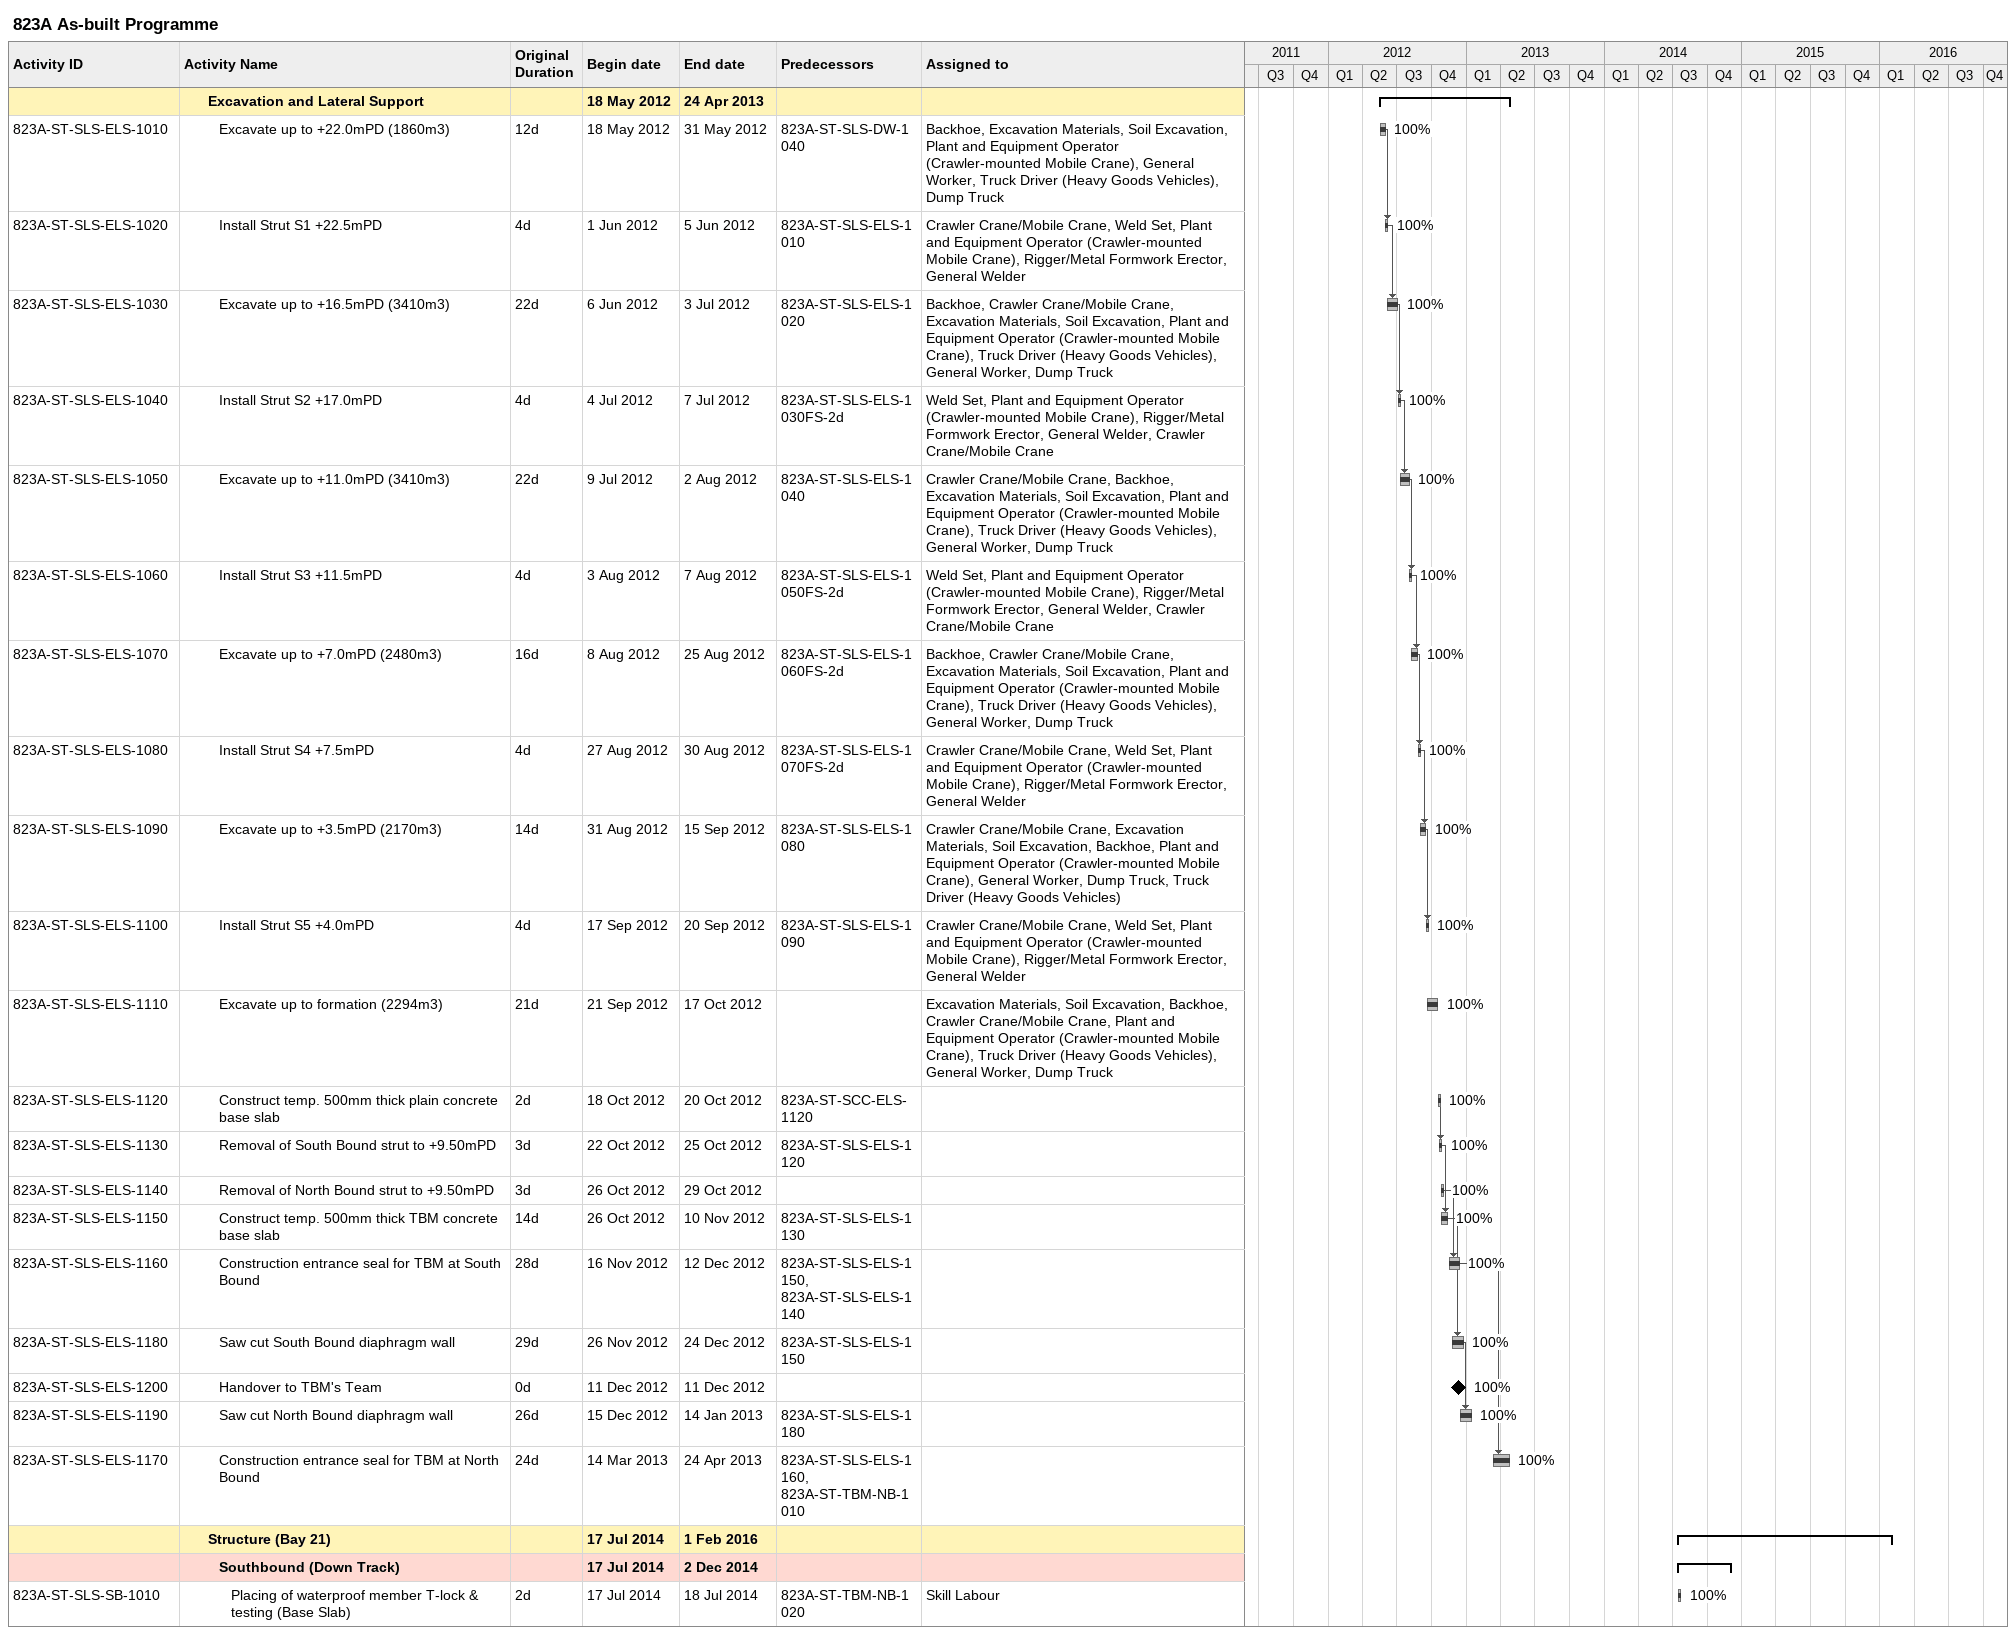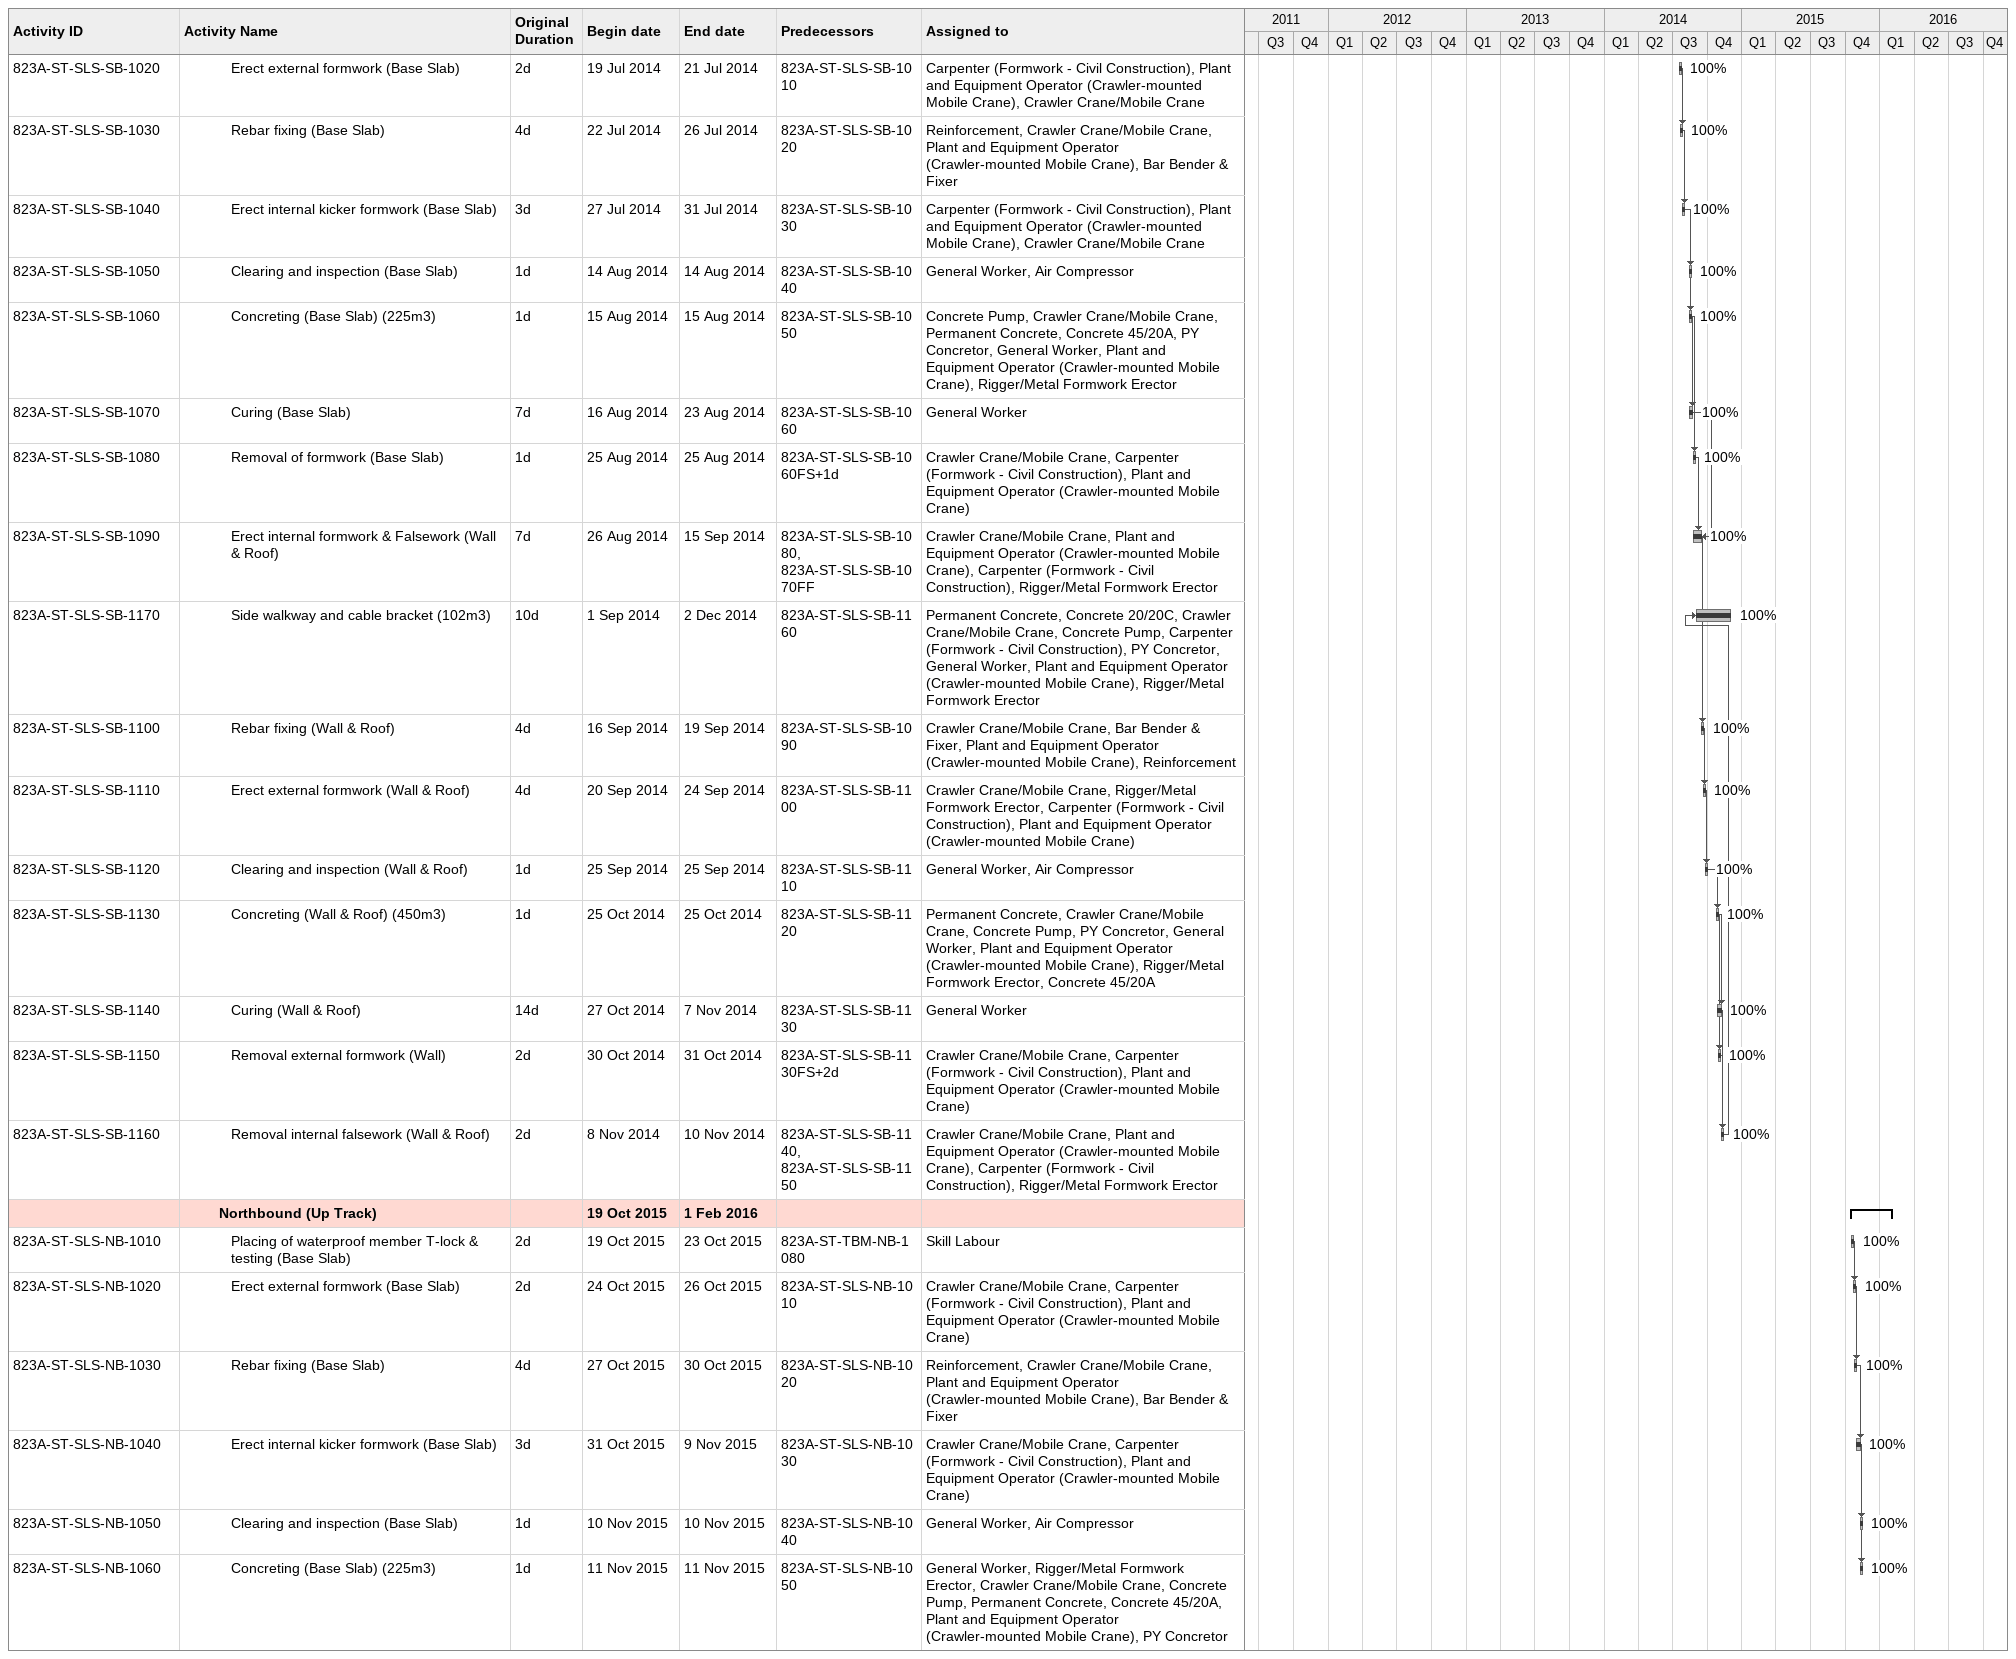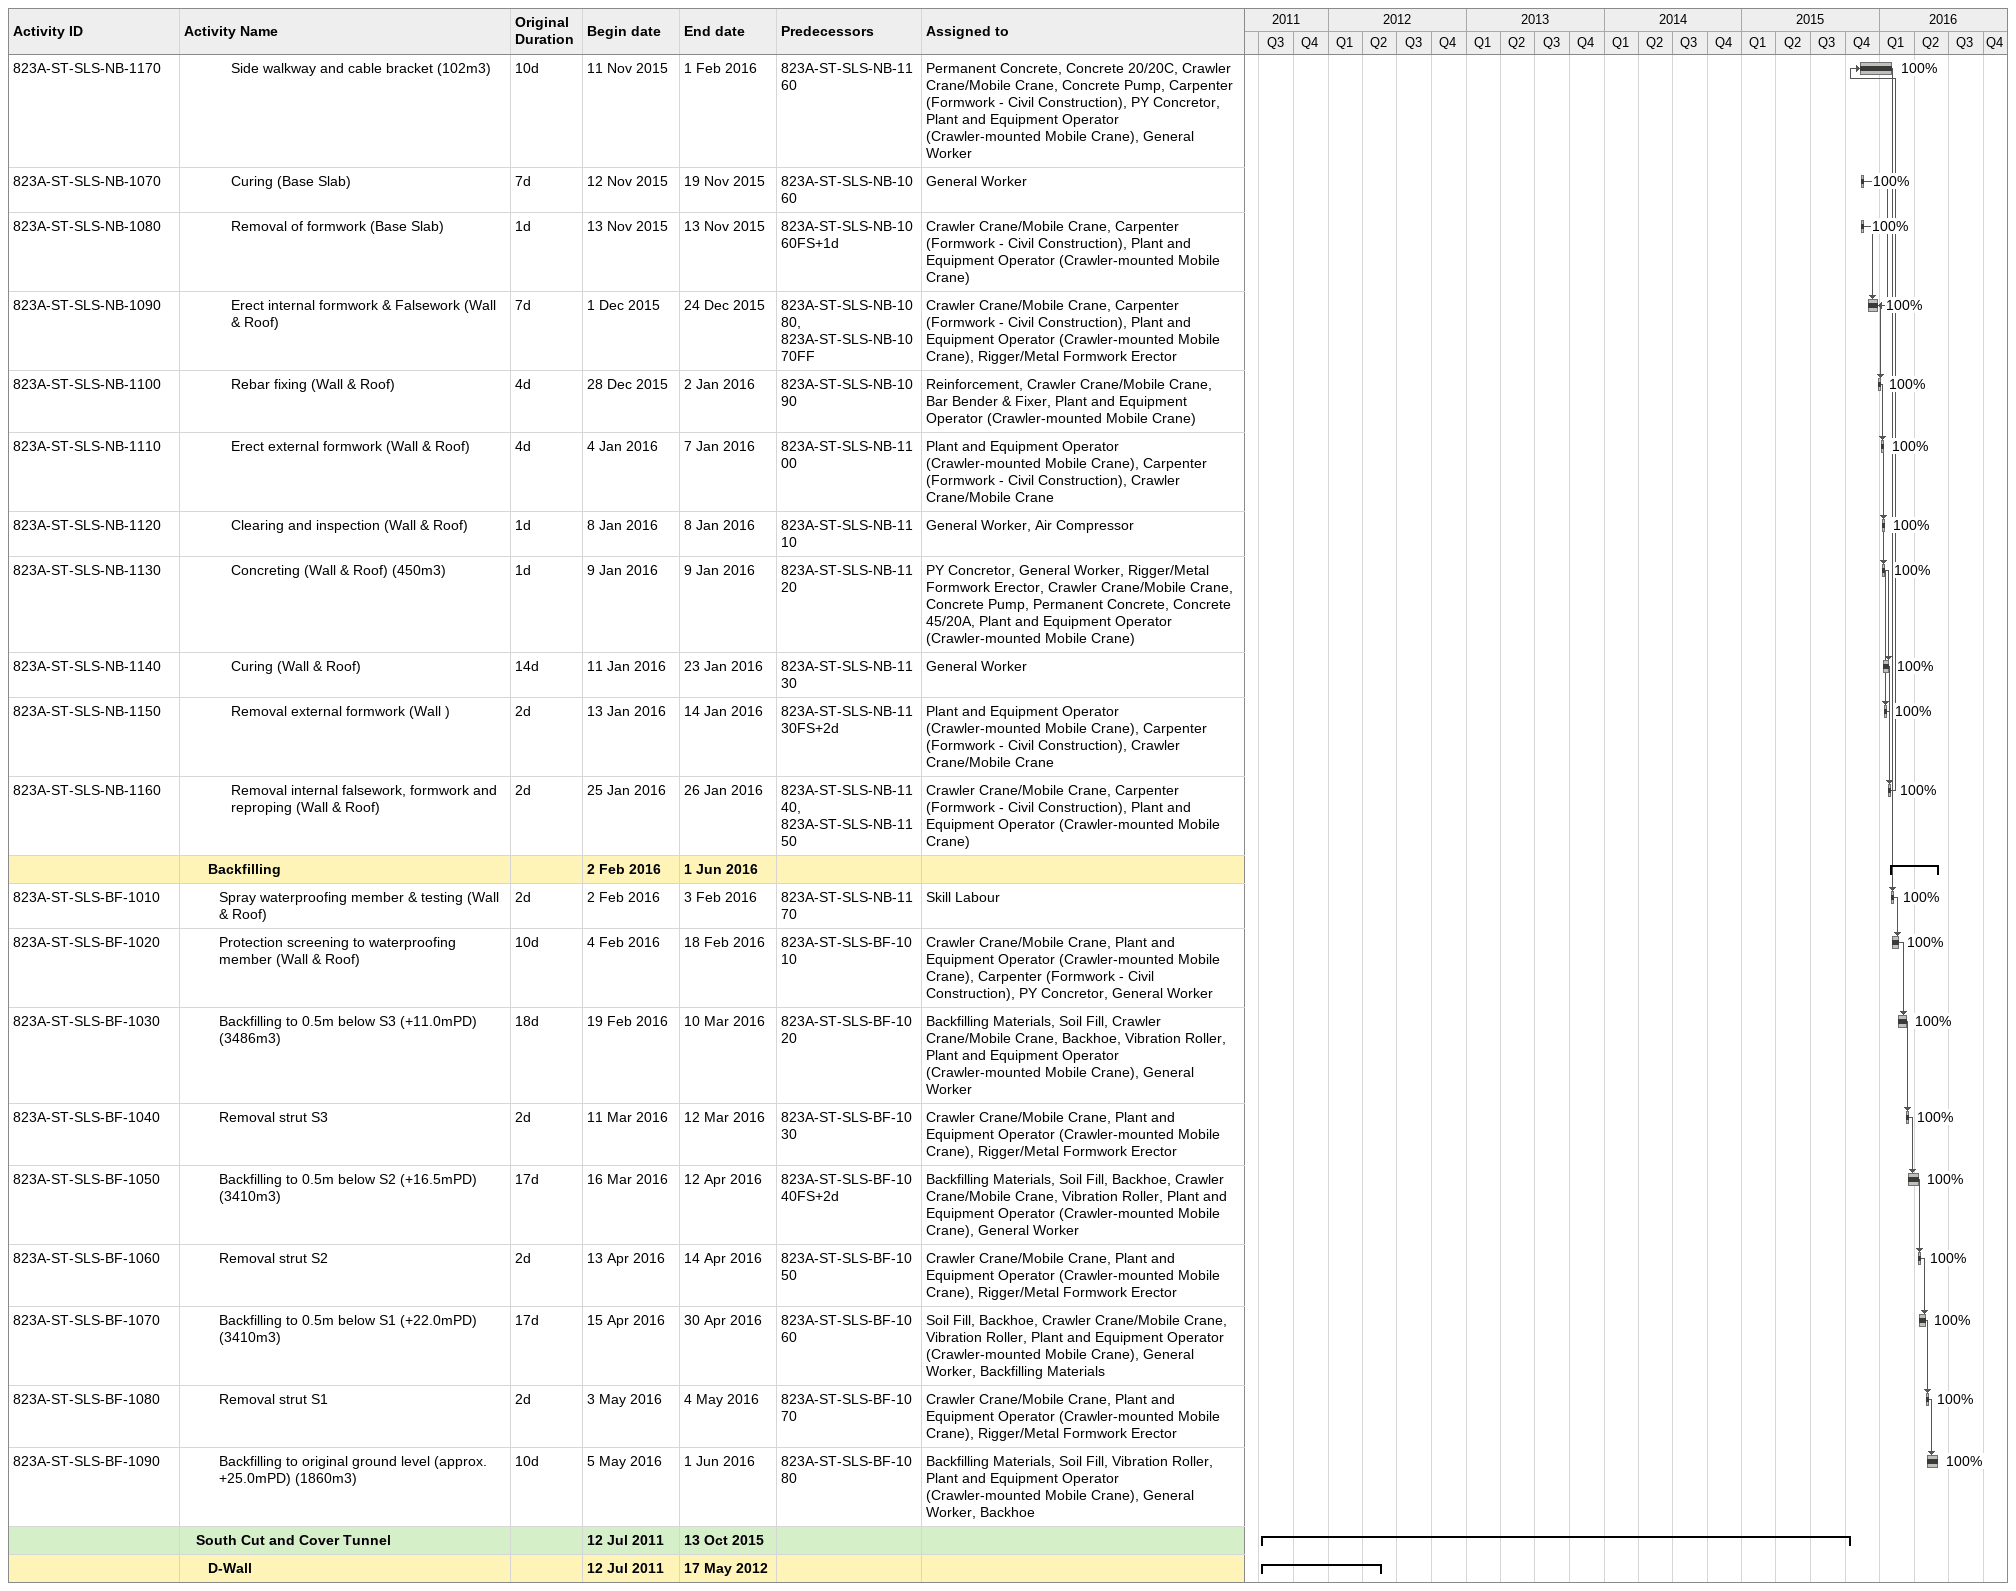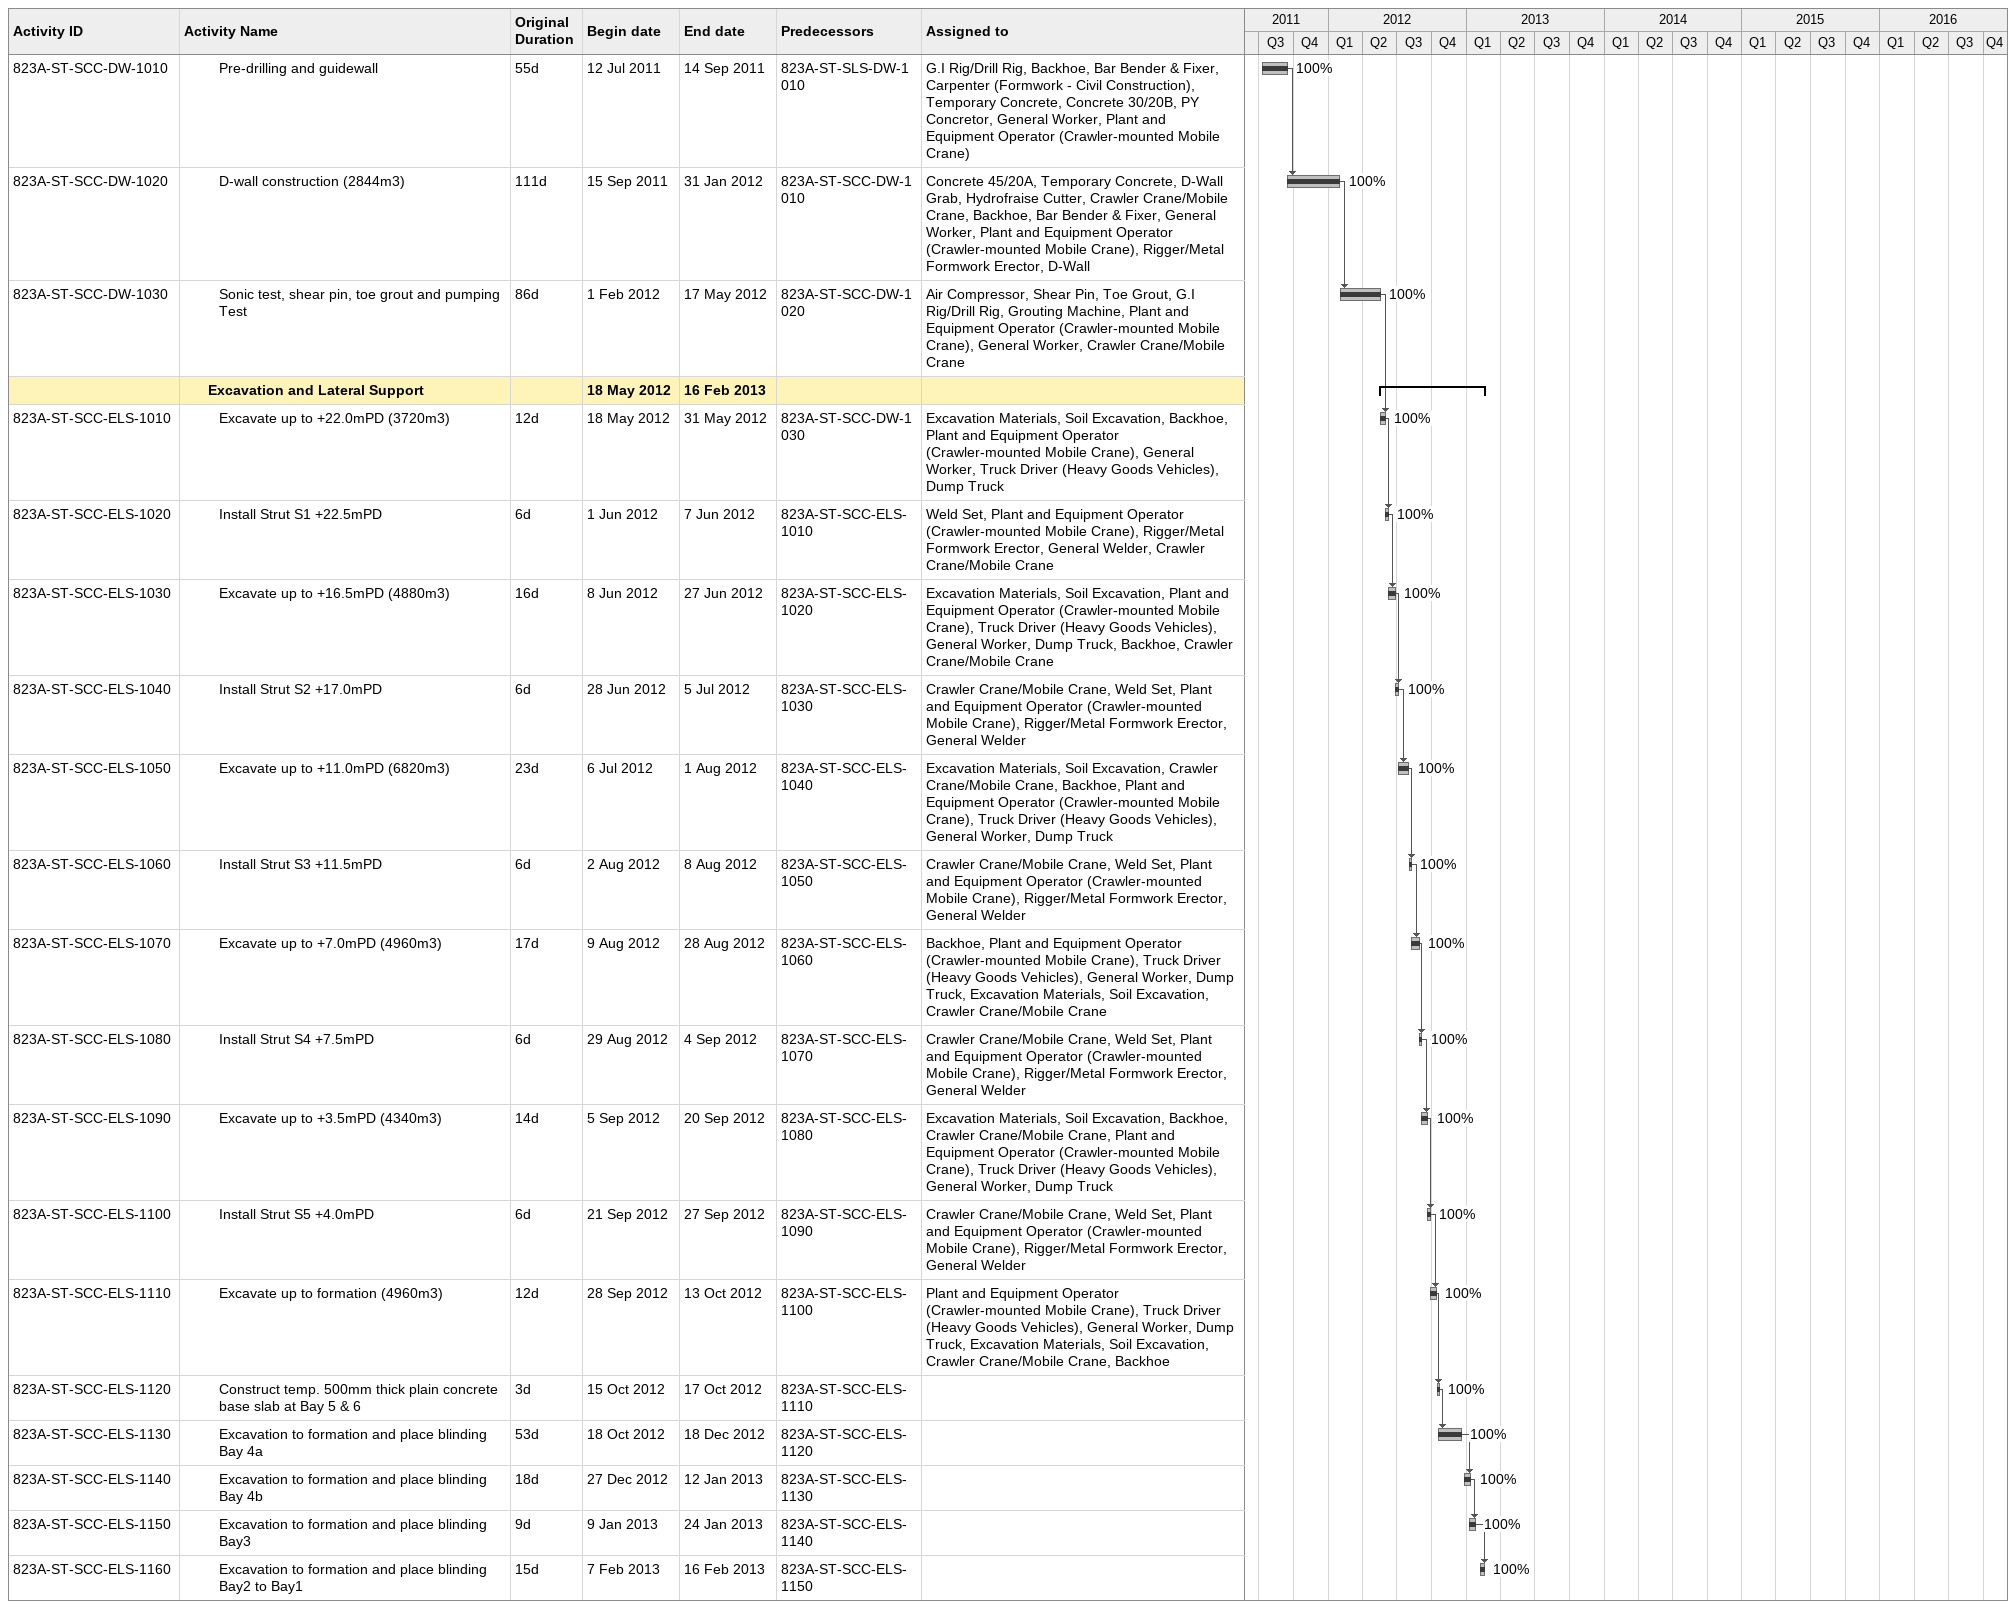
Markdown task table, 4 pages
823A As-built Programme

| ID | Level | Task | Original duration | Start | Finish | Predecessors | Resources | % complete |
|---|---|---|---|---|---|---|---|---|
|  | 3 | **Excavation and Lateral Support** |  | 2012-05-18 | 2013-04-24 |  |  |  |
| 823A-ST-SLS-ELS-1010 | 4 | Excavate up to +22.0mPD (1860m3) | 12d | 2012-05-18 | 2012-05-31 | 823A-ST-SLS-DW-1040 | Backhoe, Excavation Materials, Soil Excavation, Plant and Equipment Operator (Crawler-mounted Mobile Crane), General Worker, Truck Driver (Heavy Goods Vehicles), Dump Truck | 100 |
| 823A-ST-SLS-ELS-1020 | 4 | Install Strut S1 +22.5mPD | 4d | 2012-06-01 | 2012-06-05 | 823A-ST-SLS-ELS-1010 | Crawler Crane/Mobile Crane, Weld Set, Plant and Equipment Operator (Crawler-mounted Mobile Crane), Rigger/Metal Formwork Erector, General Welder | 100 |
| 823A-ST-SLS-ELS-1030 | 4 | Excavate up to +16.5mPD (3410m3) | 22d | 2012-06-06 | 2012-07-03 | 823A-ST-SLS-ELS-1020 | Backhoe, Crawler Crane/Mobile Crane, Excavation Materials, Soil Excavation, Plant and Equipment Operator (Crawler-mounted Mobile Crane), Truck Driver (Heavy Goods Vehicles), General Worker, Dump Truck | 100 |
| 823A-ST-SLS-ELS-1040 | 4 | Install Strut S2 +17.0mPD | 4d | 2012-07-04 | 2012-07-07 | 823A-ST-SLS-ELS-1030FS-2d | Weld Set, Plant and Equipment Operator (Crawler-mounted Mobile Crane), Rigger/Metal Formwork Erector, General Welder, Crawler Crane/Mobile Crane | 100 |
| 823A-ST-SLS-ELS-1050 | 4 | Excavate up to +11.0mPD (3410m3) | 22d | 2012-07-09 | 2012-08-02 | 823A-ST-SLS-ELS-1040 | Crawler Crane/Mobile Crane, Backhoe, Excavation Materials, Soil Excavation, Plant and Equipment Operator (Crawler-mounted Mobile Crane), Truck Driver (Heavy Goods Vehicles), General Worker, Dump Truck | 100 |
| 823A-ST-SLS-ELS-1060 | 4 | Install Strut S3 +11.5mPD | 4d | 2012-08-03 | 2012-08-07 | 823A-ST-SLS-ELS-1050FS-2d | Weld Set, Plant and Equipment Operator (Crawler-mounted Mobile Crane), Rigger/Metal Formwork Erector, General Welder, Crawler Crane/Mobile Crane | 100 |
| 823A-ST-SLS-ELS-1070 | 4 | Excavate up to +7.0mPD (2480m3) | 16d | 2012-08-08 | 2012-08-25 | 823A-ST-SLS-ELS-1060FS-2d | Backhoe, Crawler Crane/Mobile Crane, Excavation Materials, Soil Excavation, Plant and Equipment Operator (Crawler-mounted Mobile Crane), Truck Driver (Heavy Goods Vehicles), General Worker, Dump Truck | 100 |
| 823A-ST-SLS-ELS-1080 | 4 | Install Strut S4 +7.5mPD | 4d | 2012-08-27 | 2012-08-30 | 823A-ST-SLS-ELS-1070FS-2d | Crawler Crane/Mobile Crane, Weld Set, Plant and Equipment Operator (Crawler-mounted Mobile Crane), Rigger/Metal Formwork Erector, General Welder | 100 |
| 823A-ST-SLS-ELS-1090 | 4 | Excavate up to +3.5mPD (2170m3) | 14d | 2012-08-31 | 2012-09-15 | 823A-ST-SLS-ELS-1080 | Crawler Crane/Mobile Crane, Excavation Materials, Soil Excavation, Backhoe, Plant and Equipment Operator (Crawler-mounted Mobile Crane), General Worker, Dump Truck, Truck Driver (Heavy Goods Vehicles) | 100 |
| 823A-ST-SLS-ELS-1100 | 4 | Install Strut S5 +4.0mPD | 4d | 2012-09-17 | 2012-09-20 | 823A-ST-SLS-ELS-1090 | Crawler Crane/Mobile Crane, Weld Set, Plant and Equipment Operator (Crawler-mounted Mobile Crane), Rigger/Metal Formwork Erector, General Welder | 100 |
| 823A-ST-SLS-ELS-1110 | 4 | Excavate up to formation (2294m3) | 21d | 2012-09-21 | 2012-10-17 |  | Excavation Materials, Soil Excavation, Backhoe, Crawler Crane/Mobile Crane, Plant and Equipment Operator (Crawler-mounted Mobile Crane), Truck Driver (Heavy Goods Vehicles), General Worker, Dump Truck | 100 |
| 823A-ST-SLS-ELS-1120 | 4 | Construct temp. 500mm thick plain concrete base slab | 2d | 2012-10-18 | 2012-10-20 | 823A-ST-SCC-ELS-1120 |  | 100 |
| 823A-ST-SLS-ELS-1130 | 4 | Removal of South Bound strut to +9.50mPD | 3d | 2012-10-22 | 2012-10-25 | 823A-ST-SLS-ELS-1120 |  | 100 |
| 823A-ST-SLS-ELS-1140 | 4 | Removal of North Bound strut to +9.50mPD | 3d | 2012-10-26 | 2012-10-29 |  |  | 100 |
| 823A-ST-SLS-ELS-1150 | 4 | Construct temp. 500mm thick TBM concrete base slab | 14d | 2012-10-26 | 2012-11-10 | 823A-ST-SLS-ELS-1130 |  | 100 |
| 823A-ST-SLS-ELS-1160 | 4 | Construction entrance seal for TBM at South Bound | 28d | 2012-11-16 | 2012-12-12 | 823A-ST-SLS-ELS-1150, 823A-ST-SLS-ELS-1140 |  | 100 |
| 823A-ST-SLS-ELS-1180 | 4 | Saw cut South Bound diaphragm wall | 29d | 2012-11-26 | 2012-12-24 | 823A-ST-SLS-ELS-1150 |  | 100 |
| 823A-ST-SLS-ELS-1200 | 4 | Handover to TBM's Team | 0d | 2012-12-11 | 2012-12-11 |  |  | 100 |
| 823A-ST-SLS-ELS-1190 | 4 | Saw cut North Bound diaphragm wall | 26d | 2012-12-15 | 2013-01-14 | 823A-ST-SLS-ELS-1180 |  | 100 |
| 823A-ST-SLS-ELS-1170 | 4 | Construction entrance seal for TBM at North Bound | 24d | 2013-03-14 | 2013-04-24 | 823A-ST-SLS-ELS-1160, 823A-ST-TBM-NB-1010 |  | 100 |
|  | 3 | **Structure (Bay 21)** |  | 2014-07-17 | 2016-02-01 |  |  |  |
|  | 4 | **Southbound (Down Track)** |  | 2014-07-17 | 2014-12-02 |  |  |  |
| 823A-ST-SLS-SB-1010 | 5 | Placing of waterproof member T-lock & testing (Base Slab) | 2d | 2014-07-17 | 2014-07-18 | 823A-ST-TBM-NB-1020 | Skill Labour | 100 |
| 823A-ST-SLS-SB-1020 | 5 | Erect external formwork (Base Slab) | 2d | 2014-07-19 | 2014-07-21 | 823A-ST-SLS-SB-1010 | Carpenter (Formwork - Civil Construction), Plant and Equipment Operator (Crawler-mounted Mobile Crane), Crawler Crane/Mobile Crane | 100 |
| 823A-ST-SLS-SB-1030 | 5 | Rebar fixing (Base Slab) | 4d | 2014-07-22 | 2014-07-26 | 823A-ST-SLS-SB-1020 | Reinforcement, Crawler Crane/Mobile Crane, Plant and Equipment Operator (Crawler-mounted Mobile Crane), Bar Bender & Fixer | 100 |
| 823A-ST-SLS-SB-1040 | 5 | Erect internal kicker formwork (Base Slab) | 3d | 2014-07-27 | 2014-07-31 | 823A-ST-SLS-SB-1030 | Carpenter (Formwork - Civil Construction), Plant and Equipment Operator (Crawler-mounted Mobile Crane), Crawler Crane/Mobile Crane | 100 |
| 823A-ST-SLS-SB-1050 | 5 | Clearing and inspection (Base Slab) | 1d | 2014-08-14 | 2014-08-14 | 823A-ST-SLS-SB-1040 | General Worker, Air Compressor | 100 |
| 823A-ST-SLS-SB-1060 | 5 | Concreting (Base Slab) (225m3) | 1d | 2014-08-15 | 2014-08-15 | 823A-ST-SLS-SB-1050 | Concrete Pump, Crawler Crane/Mobile Crane, Permanent Concrete, Concrete 45/20A, PY Concretor, General Worker, Plant and Equipment Operator (Crawler-mounted Mobile Crane), Rigger/Metal Formwork Erector | 100 |
| 823A-ST-SLS-SB-1070 | 5 | Curing (Base Slab) | 7d | 2014-08-16 | 2014-08-23 | 823A-ST-SLS-SB-1060 | General Worker | 100 |
| 823A-ST-SLS-SB-1080 | 5 | Removal of formwork (Base Slab) | 1d | 2014-08-25 | 2014-08-25 | 823A-ST-SLS-SB-1060FS+1d | Crawler Crane/Mobile Crane, Carpenter (Formwork - Civil Construction), Plant and Equipment Operator (Crawler-mounted Mobile Crane) | 100 |
| 823A-ST-SLS-SB-1090 | 5 | Erect internal formwork & Falsework (Wall & Roof) | 7d | 2014-08-26 | 2014-09-15 | 823A-ST-SLS-SB-1080, 823A-ST-SLS-SB-1070FF | Crawler Crane/Mobile Crane, Plant and Equipment Operator (Crawler-mounted Mobile Crane), Carpenter (Formwork - Civil Construction), Rigger/Metal Formwork Erector | 100 |
| 823A-ST-SLS-SB-1170 | 5 | Side walkway and cable bracket (102m3) | 10d | 2014-09-01 | 2014-12-02 | 823A-ST-SLS-SB-1160 | Permanent Concrete, Concrete 20/20C, Crawler Crane/Mobile Crane, Concrete Pump, Carpenter (Formwork - Civil Construction), PY Concretor, General Worker, Plant and Equipment Operator (Crawler-mounted Mobile Crane), Rigger/Metal Formwork Erector | 100 |
| 823A-ST-SLS-SB-1100 | 5 | Rebar fixing (Wall & Roof) | 4d | 2014-09-16 | 2014-09-19 | 823A-ST-SLS-SB-1090 | Crawler Crane/Mobile Crane, Bar Bender & Fixer, Plant and Equipment Operator (Crawler-mounted Mobile Crane), Reinforcement | 100 |
| 823A-ST-SLS-SB-1110 | 5 | Erect external formwork (Wall & Roof) | 4d | 2014-09-20 | 2014-09-24 | 823A-ST-SLS-SB-1100 | Crawler Crane/Mobile Crane, Rigger/Metal Formwork Erector, Carpenter (Formwork - Civil Construction), Plant and Equipment Operator (Crawler-mounted Mobile Crane) | 100 |
| 823A-ST-SLS-SB-1120 | 5 | Clearing and inspection (Wall & Roof) | 1d | 2014-09-25 | 2014-09-25 | 823A-ST-SLS-SB-1110 | General Worker, Air Compressor | 100 |
| 823A-ST-SLS-SB-1130 | 5 | Concreting (Wall & Roof) (450m3) | 1d | 2014-10-25 | 2014-10-25 | 823A-ST-SLS-SB-1120 | Permanent Concrete, Crawler Crane/Mobile Crane, Concrete Pump, PY Concretor, General Worker, Plant and Equipment Operator (Crawler-mounted Mobile Crane), Rigger/Metal Formwork Erector, Concrete 45/20A | 100 |
| 823A-ST-SLS-SB-1140 | 5 | Curing (Wall & Roof) | 14d | 2014-10-27 | 2014-11-07 | 823A-ST-SLS-SB-1130 | General Worker | 100 |
| 823A-ST-SLS-SB-1150 | 5 | Removal external formwork (Wall) | 2d | 2014-10-30 | 2014-10-31 | 823A-ST-SLS-SB-1130FS+2d | Crawler Crane/Mobile Crane, Carpenter (Formwork - Civil Construction), Plant and Equipment Operator (Crawler-mounted Mobile Crane) | 100 |
| 823A-ST-SLS-SB-1160 | 5 | Removal internal falsework (Wall & Roof) | 2d | 2014-11-08 | 2014-11-10 | 823A-ST-SLS-SB-1140, 823A-ST-SLS-SB-1150 | Crawler Crane/Mobile Crane, Plant and Equipment Operator (Crawler-mounted Mobile Crane), Carpenter (Formwork - Civil Construction), Rigger/Metal Formwork Erector | 100 |
|  | 4 | **Northbound (Up Track)** |  | 2015-10-19 | 2016-02-01 |  |  |  |
| 823A-ST-SLS-NB-1010 | 5 | Placing of waterproof member T-lock & testing (Base Slab) | 2d | 2015-10-19 | 2015-10-23 | 823A-ST-TBM-NB-1080 | Skill Labour | 100 |
| 823A-ST-SLS-NB-1020 | 5 | Erect external formwork (Base Slab) | 2d | 2015-10-24 | 2015-10-26 | 823A-ST-SLS-NB-1010 | Crawler Crane/Mobile Crane, Carpenter (Formwork - Civil Construction), Plant and Equipment Operator (Crawler-mounted Mobile Crane) | 100 |
| 823A-ST-SLS-NB-1030 | 5 | Rebar fixing (Base Slab) | 4d | 2015-10-27 | 2015-10-30 | 823A-ST-SLS-NB-1020 | Reinforcement, Crawler Crane/Mobile Crane, Plant and Equipment Operator (Crawler-mounted Mobile Crane), Bar Bender & Fixer | 100 |
| 823A-ST-SLS-NB-1040 | 5 | Erect internal kicker formwork (Base Slab) | 3d | 2015-10-31 | 2015-11-09 | 823A-ST-SLS-NB-1030 | Crawler Crane/Mobile Crane, Carpenter (Formwork - Civil Construction), Plant and Equipment Operator (Crawler-mounted Mobile Crane) | 100 |
| 823A-ST-SLS-NB-1050 | 5 | Clearing and inspection (Base Slab) | 1d | 2015-11-10 | 2015-11-10 | 823A-ST-SLS-NB-1040 | General Worker, Air Compressor | 100 |
| 823A-ST-SLS-NB-1060 | 5 | Concreting (Base Slab) (225m3) | 1d | 2015-11-11 | 2015-11-11 | 823A-ST-SLS-NB-1050 | General Worker, Rigger/Metal Formwork Erector, Crawler Crane/Mobile Crane, Concrete Pump, Permanent Concrete, Concrete 45/20A, Plant and Equipment Operator (Crawler-mounted Mobile Crane), PY Concretor | 100 |
| 823A-ST-SLS-NB-1170 | 5 | Side walkway and cable bracket (102m3) | 10d | 2015-11-11 | 2016-02-01 | 823A-ST-SLS-NB-1160 | Permanent Concrete, Concrete 20/20C, Crawler Crane/Mobile Crane, Concrete Pump, Carpenter (Formwork - Civil Construction), PY Concretor, Plant and Equipment Operator (Crawler-mounted Mobile Crane), General Worker | 100 |
| 823A-ST-SLS-NB-1070 | 5 | Curing (Base Slab) | 7d | 2015-11-12 | 2015-11-19 | 823A-ST-SLS-NB-1060 | General Worker | 100 |
| 823A-ST-SLS-NB-1080 | 5 | Removal of formwork (Base Slab) | 1d | 2015-11-13 | 2015-11-13 | 823A-ST-SLS-NB-1060FS+1d | Crawler Crane/Mobile Crane, Carpenter (Formwork - Civil Construction), Plant and Equipment Operator (Crawler-mounted Mobile Crane) | 100 |
| 823A-ST-SLS-NB-1090 | 5 | Erect internal formwork & Falsework (Wall & Roof) | 7d | 2015-12-01 | 2015-12-24 | 823A-ST-SLS-NB-1080, 823A-ST-SLS-NB-1070FF | Crawler Crane/Mobile Crane, Carpenter (Formwork - Civil Construction), Plant and Equipment Operator (Crawler-mounted Mobile Crane), Rigger/Metal Formwork Erector | 100 |
| 823A-ST-SLS-NB-1100 | 5 | Rebar fixing (Wall & Roof) | 4d | 2015-12-28 | 2016-01-02 | 823A-ST-SLS-NB-1090 | Reinforcement, Crawler Crane/Mobile Crane, Bar Bender & Fixer, Plant and Equipment Operator (Crawler-mounted Mobile Crane) | 100 |
| 823A-ST-SLS-NB-1110 | 5 | Erect external formwork (Wall & Roof) | 4d | 2016-01-04 | 2016-01-07 | 823A-ST-SLS-NB-1100 | Plant and Equipment Operator (Crawler-mounted Mobile Crane), Carpenter (Formwork - Civil Construction), Crawler Crane/Mobile Crane | 100 |
| 823A-ST-SLS-NB-1120 | 5 | Clearing and inspection (Wall & Roof) | 1d | 2016-01-08 | 2016-01-08 | 823A-ST-SLS-NB-1110 | General Worker, Air Compressor | 100 |
| 823A-ST-SLS-NB-1130 | 5 | Concreting (Wall & Roof) (450m3) | 1d | 2016-01-09 | 2016-01-09 | 823A-ST-SLS-NB-1120 | PY Concretor, General Worker, Rigger/Metal Formwork Erector, Crawler Crane/Mobile Crane, Concrete Pump, Permanent Concrete, Concrete 45/20A, Plant and Equipment Operator (Crawler-mounted Mobile Crane) | 100 |
| 823A-ST-SLS-NB-1140 | 5 | Curing (Wall & Roof) | 14d | 2016-01-11 | 2016-01-23 | 823A-ST-SLS-NB-1130 | General Worker | 100 |
| 823A-ST-SLS-NB-1150 | 5 | Removal external formwork (Wall ) | 2d | 2016-01-13 | 2016-01-14 | 823A-ST-SLS-NB-1130FS+2d | Plant and Equipment Operator (Crawler-mounted Mobile Crane), Carpenter (Formwork - Civil Construction), Crawler Crane/Mobile Crane | 100 |
| 823A-ST-SLS-NB-1160 | 5 | Removal internal falsework, formwork and reproping (Wall & Roof) | 2d | 2016-01-25 | 2016-01-26 | 823A-ST-SLS-NB-1140, 823A-ST-SLS-NB-1150 | Crawler Crane/Mobile Crane, Carpenter (Formwork - Civil Construction), Plant and Equipment Operator (Crawler-mounted Mobile Crane) | 100 |
|  | 3 | **Backfilling** |  | 2016-02-02 | 2016-06-01 |  |  |  |
| 823A-ST-SLS-BF-1010 | 4 | Spray waterproofing member & testing (Wall & Roof) | 2d | 2016-02-02 | 2016-02-03 | 823A-ST-SLS-NB-1170 | Skill Labour | 100 |
| 823A-ST-SLS-BF-1020 | 4 | Protection screening to waterproofing member (Wall & Roof) | 10d | 2016-02-04 | 2016-02-18 | 823A-ST-SLS-BF-1010 | Crawler Crane/Mobile Crane, Plant and Equipment Operator (Crawler-mounted Mobile Crane), Carpenter (Formwork - Civil Construction), PY Concretor, General Worker | 100 |
| 823A-ST-SLS-BF-1030 | 4 | Backfilling to 0.5m below S3 (+11.0mPD) (3486m3) | 18d | 2016-02-19 | 2016-03-10 | 823A-ST-SLS-BF-1020 | Backfilling Materials, Soil Fill, Crawler Crane/Mobile Crane, Backhoe, Vibration Roller, Plant and Equipment Operator (Crawler-mounted Mobile Crane), General Worker | 100 |
| 823A-ST-SLS-BF-1040 | 4 | Removal strut S3 | 2d | 2016-03-11 | 2016-03-12 | 823A-ST-SLS-BF-1030 | Crawler Crane/Mobile Crane, Plant and Equipment Operator (Crawler-mounted Mobile Crane), Rigger/Metal Formwork Erector | 100 |
| 823A-ST-SLS-BF-1050 | 4 | Backfilling to 0.5m below S2 (+16.5mPD) (3410m3) | 17d | 2016-03-16 | 2016-04-12 | 823A-ST-SLS-BF-1040FS+2d | Backfilling Materials, Soil Fill, Backhoe, Crawler Crane/Mobile Crane, Vibration Roller, Plant and Equipment Operator (Crawler-mounted Mobile Crane), General Worker | 100 |
| 823A-ST-SLS-BF-1060 | 4 | Removal strut S2 | 2d | 2016-04-13 | 2016-04-14 | 823A-ST-SLS-BF-1050 | Crawler Crane/Mobile Crane, Plant and Equipment Operator (Crawler-mounted Mobile Crane), Rigger/Metal Formwork Erector | 100 |
| 823A-ST-SLS-BF-1070 | 4 | Backfilling to 0.5m below S1 (+22.0mPD) (3410m3) | 17d | 2016-04-15 | 2016-04-30 | 823A-ST-SLS-BF-1060 | Soil Fill, Backhoe, Crawler Crane/Mobile Crane, Vibration Roller, Plant and Equipment Operator (Crawler-mounted Mobile Crane), General Worker, Backfilling Materials | 100 |
| 823A-ST-SLS-BF-1080 | 4 | Removal strut S1 | 2d | 2016-05-03 | 2016-05-04 | 823A-ST-SLS-BF-1070 | Crawler Crane/Mobile Crane, Plant and Equipment Operator (Crawler-mounted Mobile Crane), Rigger/Metal Formwork Erector | 100 |
| 823A-ST-SLS-BF-1090 | 4 | Backfilling to original ground level (approx. +25.0mPD) (1860m3) | 10d | 2016-05-05 | 2016-06-01 | 823A-ST-SLS-BF-1080 | Backfilling Materials, Soil Fill, Vibration Roller, Plant and Equipment Operator (Crawler-mounted Mobile Crane), General Worker, Backhoe | 100 |
|  | 2 | **South Cut and Cover Tunnel** |  | 2011-07-12 | 2015-10-13 |  |  |  |
|  | 3 | **D-Wall** |  | 2011-07-12 | 2012-05-17 |  |  |  |
| 823A-ST-SCC-DW-1010 | 4 | Pre-drilling and guidewall | 55d | 2011-07-12 | 2011-09-14 | 823A-ST-SLS-DW-1010 | G.I Rig/Drill Rig, Backhoe, Bar Bender & Fixer, Carpenter (Formwork - Civil Construction), Temporary Concrete, Concrete 30/20B, PY Concretor, General Worker, Plant and Equipment Operator (Crawler-mounted Mobile Crane) | 100 |
| 823A-ST-SCC-DW-1020 | 4 | D-wall construction (2844m3) | 111d | 2011-09-15 | 2012-01-31 | 823A-ST-SCC-DW-1010 | Concrete 45/20A, Temporary Concrete, D-Wall Grab, Hydrofraise Cutter, Crawler Crane/Mobile Crane, Backhoe, Bar Bender & Fixer, General Worker, Plant and Equipment Operator (Crawler-mounted Mobile Crane), Rigger/Metal Formwork Erector, D-Wall | 100 |
| 823A-ST-SCC-DW-1030 | 4 | Sonic test, shear pin, toe grout and pumping Test | 86d | 2012-02-01 | 2012-05-17 | 823A-ST-SCC-DW-1020 | Air Compressor, Shear Pin, Toe Grout, G.I Rig/Drill Rig, Grouting Machine, Plant and Equipment Operator (Crawler-mounted Mobile Crane), General Worker, Crawler Crane/Mobile Crane | 100 |
|  | 3 | **Excavation and Lateral Support** |  | 2012-05-18 | 2013-02-16 |  |  |  |
| 823A-ST-SCC-ELS-1010 | 4 | Excavate up to +22.0mPD (3720m3) | 12d | 2012-05-18 | 2012-05-31 | 823A-ST-SCC-DW-1030 | Excavation Materials, Soil Excavation, Backhoe, Plant and Equipment Operator (Crawler-mounted Mobile Crane), General Worker, Truck Driver (Heavy Goods Vehicles), Dump Truck | 100 |
| 823A-ST-SCC-ELS-1020 | 4 | Install Strut S1 +22.5mPD | 6d | 2012-06-01 | 2012-06-07 | 823A-ST-SCC-ELS-1010 | Weld Set, Plant and Equipment Operator (Crawler-mounted Mobile Crane), Rigger/Metal Formwork Erector, General Welder, Crawler Crane/Mobile Crane | 100 |
| 823A-ST-SCC-ELS-1030 | 4 | Excavate up to +16.5mPD (4880m3) | 16d | 2012-06-08 | 2012-06-27 | 823A-ST-SCC-ELS-1020 | Excavation Materials, Soil Excavation, Plant and Equipment Operator (Crawler-mounted Mobile Crane), Truck Driver (Heavy Goods Vehicles), General Worker, Dump Truck, Backhoe, Crawler Crane/Mobile Crane | 100 |
| 823A-ST-SCC-ELS-1040 | 4 | Install Strut S2 +17.0mPD | 6d | 2012-06-28 | 2012-07-05 | 823A-ST-SCC-ELS-1030 | Crawler Crane/Mobile Crane, Weld Set, Plant and Equipment Operator (Crawler-mounted Mobile Crane), Rigger/Metal Formwork Erector, General Welder | 100 |
| 823A-ST-SCC-ELS-1050 | 4 | Excavate up to +11.0mPD (6820m3) | 23d | 2012-07-06 | 2012-08-01 | 823A-ST-SCC-ELS-1040 | Excavation Materials, Soil Excavation, Crawler Crane/Mobile Crane, Backhoe, Plant and Equipment Operator (Crawler-mounted Mobile Crane), Truck Driver (Heavy Goods Vehicles), General Worker, Dump Truck | 100 |
| 823A-ST-SCC-ELS-1060 | 4 | Install Strut S3 +11.5mPD | 6d | 2012-08-02 | 2012-08-08 | 823A-ST-SCC-ELS-1050 | Crawler Crane/Mobile Crane, Weld Set, Plant and Equipment Operator (Crawler-mounted Mobile Crane), Rigger/Metal Formwork Erector, General Welder | 100 |
| 823A-ST-SCC-ELS-1070 | 4 | Excavate up to +7.0mPD (4960m3) | 17d | 2012-08-09 | 2012-08-28 | 823A-ST-SCC-ELS-1060 | Backhoe, Plant and Equipment Operator (Crawler-mounted Mobile Crane), Truck Driver (Heavy Goods Vehicles), General Worker, Dump Truck, Excavation Materials, Soil Excavation, Crawler Crane/Mobile Crane | 100 |
| 823A-ST-SCC-ELS-1080 | 4 | Install Strut S4 +7.5mPD | 6d | 2012-08-29 | 2012-09-04 | 823A-ST-SCC-ELS-1070 | Crawler Crane/Mobile Crane, Weld Set, Plant and Equipment Operator (Crawler-mounted Mobile Crane), Rigger/Metal Formwork Erector, General Welder | 100 |
| 823A-ST-SCC-ELS-1090 | 4 | Excavate up to +3.5mPD (4340m3) | 14d | 2012-09-05 | 2012-09-20 | 823A-ST-SCC-ELS-1080 | Excavation Materials, Soil Excavation, Backhoe, Crawler Crane/Mobile Crane, Plant and Equipment Operator (Crawler-mounted Mobile Crane), Truck Driver (Heavy Goods Vehicles), General Worker, Dump Truck | 100 |
| 823A-ST-SCC-ELS-1100 | 4 | Install Strut S5 +4.0mPD | 6d | 2012-09-21 | 2012-09-27 | 823A-ST-SCC-ELS-1090 | Crawler Crane/Mobile Crane, Weld Set, Plant and Equipment Operator (Crawler-mounted Mobile Crane), Rigger/Metal Formwork Erector, General Welder | 100 |
| 823A-ST-SCC-ELS-1110 | 4 | Excavate up to formation (4960m3) | 12d | 2012-09-28 | 2012-10-13 | 823A-ST-SCC-ELS-1100 | Plant and Equipment Operator (Crawler-mounted Mobile Crane), Truck Driver (Heavy Goods Vehicles), General Worker, Dump Truck, Excavation Materials, Soil Excavation, Crawler Crane/Mobile Crane, Backhoe | 100 |
| 823A-ST-SCC-ELS-1120 | 4 | Construct temp. 500mm thick plain concrete base slab at Bay 5 & 6 | 3d | 2012-10-15 | 2012-10-17 | 823A-ST-SCC-ELS-1110 |  | 100 |
| 823A-ST-SCC-ELS-1130 | 4 | Excavation to formation and place blinding Bay 4a | 53d | 2012-10-18 | 2012-12-18 | 823A-ST-SCC-ELS-1120 |  | 100 |
| 823A-ST-SCC-ELS-1140 | 4 | Excavation to formation and place blinding Bay 4b | 18d | 2012-12-27 | 2013-01-12 | 823A-ST-SCC-ELS-1130 |  | 100 |
| 823A-ST-SCC-ELS-1150 | 4 | Excavation to formation and place blinding Bay3 | 9d | 2013-01-09 | 2013-01-24 | 823A-ST-SCC-ELS-1140 |  | 100 |
| 823A-ST-SCC-ELS-1160 | 4 | Excavation to formation and place blinding Bay2 to Bay1 | 15d | 2013-02-07 | 2013-02-16 | 823A-ST-SCC-ELS-1150 |  | 100 |
